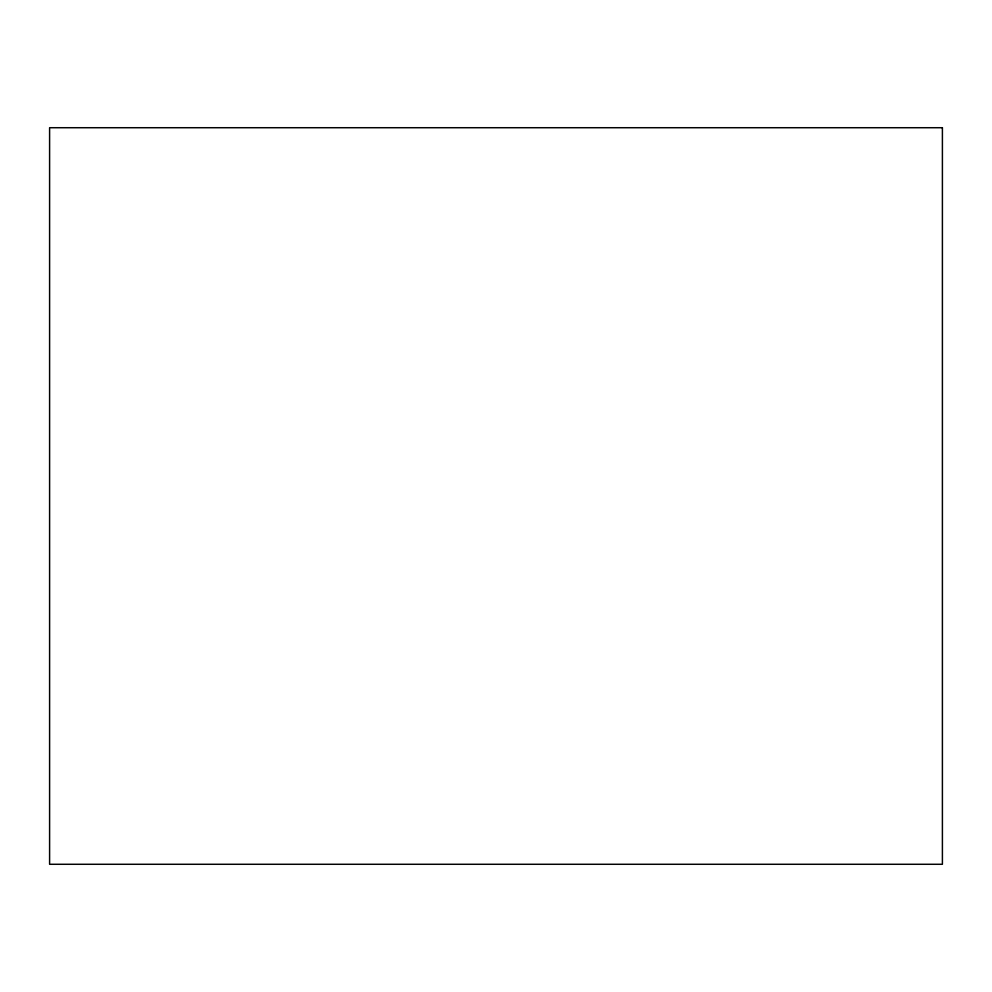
<?xml version="1.0" encoding="UTF-8"?>
<svg xmlns="http://www.w3.org/2000/svg" width="992" height="992" viewBox="0 0 992 992"><rect width="100%" height="100%" fill="white"/><g stroke="black" fill="none" stroke-linecap="round" stroke-linejoin="round"><path stroke-width="1.49" d="M942.4 127.72L49.6 127.72L49.6 864.28L942.4 864.28L942.4 127.72"/></g></svg>
